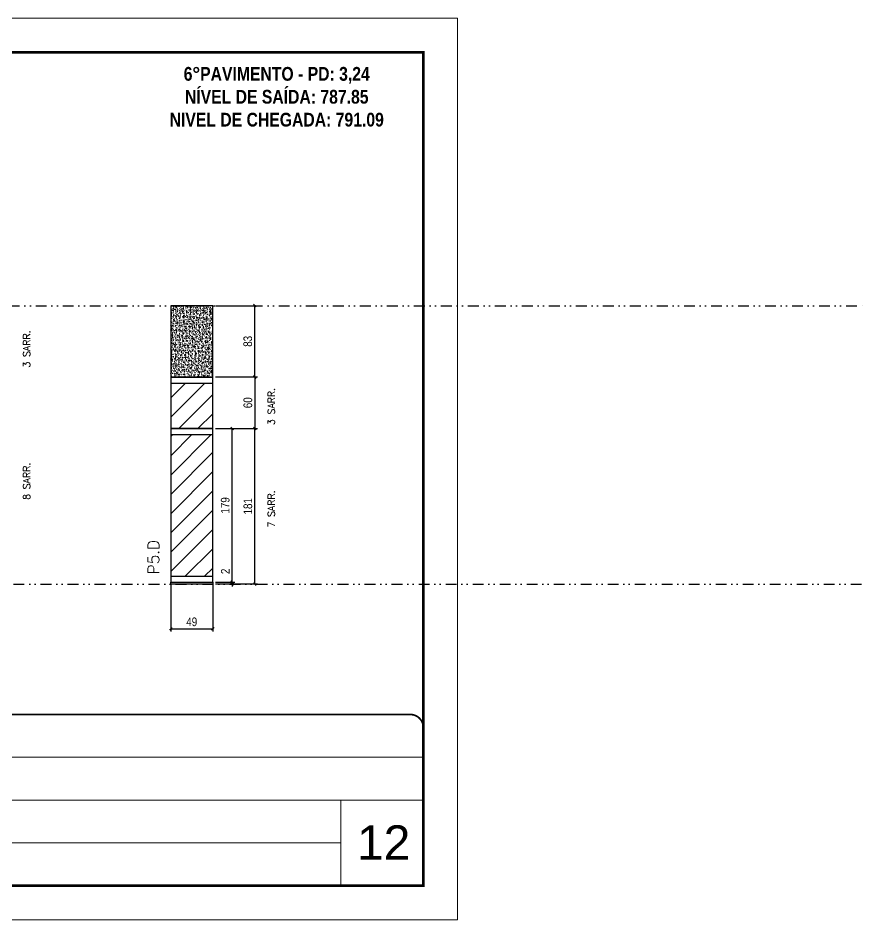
# Model space of a CAD drawing. Extents: x 13770 to 23315, y 867 to 16997.
# Drawn here: x 20128 to 21113, y 13501 to 14551 of the extents above; entities that cross this region are included whole.
import ezdxf

# ---------------------------------------------------------------- set-up
doc = ezdxf.new("R2010")
doc.units = 0
for name, pattern in [('CONTINUO', [0]), ('DASHED', [0.75, 0.5, -0.25]), ('DIVIDE2', [0.625, 0.25, -0.125, 0, -0.125, 0, -0.125])]:
    doc.linetypes.add(name, pattern=pattern)
for name, color, linetype, lineweight in [('CARIMBO', 255, 'Continuous', 9), ('Folhas', 255, 'Continuous', 9), ('Hachura', 251, 'Continuous', 9), ('SARRAFO DE PRESSAO', 251, 'DASHED', 9), ('Texto Seção', 7, 'Continuous', 15)]:
    doc.layers.add(name, color=color, linetype=linetype, lineweight=lineweight)
for name, color, linetype in [('COTA', 241, 'Continuous'), ('NOMENCLATURA', 7, 'Continuous'), ('Nível', 160, 'Continuous'), ('Painéis', 200, 'Continuous'), ('SARR_2.2x7', 40, 'Continuous')]:
    doc.layers.add(name, color=color, linetype=linetype)
doc.styles.add('ARIAL', font='arial.ttf')
doc.styles.add('COTA TECNICA', font='techl___.ttf', dxfattribs={"height": 10})
doc.styles.add('COTA TECNICA-50', font='techl___.ttf', dxfattribs={"height": 10})
doc.styles.add('REGUA-120', font='ROMANS.shx', dxfattribs={"height": 15})
doc.styles.add('ROMANC', font='techb___.ttf', dxfattribs={"height": 2.5})
doc.styles.add('ROMANS', font='romans.shx')
doc.styles.add('Tecnologia', font='')
doc.styles.get('Tecnologia').set_extended_font_data('Forgotten Futurist')
doc.dimstyles.new('COTA PAINEL-50', dxfattribs={"dimtxt": 10, "dimasz": 3, "dimexe": 3, "dimexo": 3, "dimgap": 3, "dimtad": 1, "dimdec": 1, "dimzin": 12, "dimdsep": 46, "dimtxsty": 'COTA TECNICA-50', "dimblk1": 'OBLIQUE', "dimblk2": 'OBLIQUE', "dimsah": 1, "dimcen": 0.9, "dimclrd": 4, "dimclre": 4, "dimclrt": 240, "dimadec": 1, "dimazin": 3, "dimtfac": 1, "dimtdec": 1, "dimtmove": 0, "dimatfit": 3, "dimfxl": 1, "dimtolj": 1, "dimtzin": 12, "dimarcsym": 0})
doc.dimstyles.new('PAINEL', dxfattribs={"dimtxt": 10, "dimasz": 3, "dimexe": 3, "dimexo": 3, "dimgap": 3, "dimtad": 1, "dimdec": 1, "dimzin": 12, "dimdsep": 46, "dimtxsty": 'COTA TECNICA', "dimblk1": 'OBLIQUE', "dimblk2": 'OBLIQUE', "dimsah": 1, "dimcen": 0.9, "dimclrd": 4, "dimclre": 4, "dimclrt": 240, "dimadec": 1, "dimazin": 3, "dimtfac": 1, "dimtdec": 1, "dimtmove": 0, "dimatfit": 3, "dimfxl": 1, "dimtolj": 1, "dimtzin": 12, "dimarcsym": 0})

# ---------------------------------------------------------------- blocks, each defined once
blk = doc.blocks.new('9999999999')
at = {"color": 30, "linetype": 'CONTINUO'}
for p, q in [((98564.6, 34230.2), (98564.6, 34429.4)), ((98564.6, 34379.6), (99584, 34379.6)), ((98564.6, 34329.8), (99488, 34329.8)), ((99584, 34329.8), (99488, 34329.8)), ((99488, 34329.8), (99488, 34230.2)), ((98564.6, 34280), (99488, 34280))]:
    blk.add_line(p, q, dxfattribs=at)
at = {"color": 30, "linetype": 'CONTINUO', "const_width": 2}
blk.add_lwpolyline([(99584, 34230.2), (99584, 34414.4, 0.414214), (99569, 34429.4), (98229, 34429.4, 0.414214), (98214, 34414.4), (98214, 34245.2, 0.414214), (98229, 34230.2), (99584, 34230.2)], format="xyb", dxfattribs=at)
at = {"layer": 'Folhas'}
blk.add_lwpolyline([(98139, 34190.2), (99624, 34190.2), (99624, 35240.2), (98139, 35240.2)], close=True, dxfattribs=at)
at = {"layer": 'Folhas', "color": 30, "const_width": 3}
blk.add_lwpolyline([(98214, 34230.2), (99584, 34230.2), (99584, 35200.2), (98214, 35200.2)], close=True, dxfattribs=at)
at = {"color": 7, "linetype": 'Continuous', "ltscale": 5, "style": 'ARIAL'}
for s, height, p in [('SCHWARTZ', 15.48, (98837.7, 34393.1)), ('GWT', 15.48, (98837.7, 34343.3)), ('6°PAVIMENTO', 15.483, (98837.7, 34293.5)), ('NOVA SISTEMAS CONSTRUTIVOS', 11.059, (98263.2, 34267.2)), ('PILARES', 15.48, (98837.7, 34243.7))]:
    blk.add_text(s, height=height, dxfattribs=at).set_placement(p)
at = {"layer": 'Folhas', "color": 7, "style": 'Tecnologia', "width": 1.5}
for s, p in [('CLIENTE:', (98573.7, 34397.2)), ('OBRA:', (98573.7, 34347.3)), ('PAVIMENTO:', (98573.7, 34297.5)), ('PROJETO:', (98573.7, 34247.7))]:
    blk.add_text(s, height=14, dxfattribs=at).set_placement(p)
blk = doc.blocks.new('_Oblique')
at = {"color": 0, "linetype": 'ByBlock', "lineweight": -2}
blk.add_line((-0.5, -0.5), (0.5, 0.5), dxfattribs=at)
blk = doc.blocks.new('*D186')
at = {"layer": 'COTA', "color": 4, "lineweight": -2, "transparency": 16777216}
for p, q in [((20305.4, 13891.5), (20305.4, 13837.3)), ((20354.4, 13891.5), (20354.4, 13837.3)), ((20305.4, 13840.3), (20354.4, 13840.3))]:
    blk.add_line(p, q, dxfattribs=at)
at = {"layer": 'Defpoints', "color": 0, "transparency": 16777216}
for p in [(20305.4, 13894.5), (20354.4, 13894.5), (20354.4, 13840.3)]:
    blk.add_point(p, dxfattribs=at)
at = {"layer": 'COTA', "color": 4, "lineweight": -2, "transparency": 16777216, "xscale": 3, "yscale": 3, "zscale": 3, "rotation": 180}
blk.add_blockref('_Oblique', (20305.4, 13840.3), dxfattribs=at)
at = {"layer": 'COTA', "color": 4, "lineweight": -2, "transparency": 16777216, "xscale": 3, "yscale": 3, "zscale": 3}
blk.add_blockref('_Oblique', (20354.4, 13840.3), dxfattribs=at)
at = {"layer": 'COTA', "color": 240, "transparency": 16777216, "insert": (20329.9, 13848.4), "char_height": 10, "attachment_point": 5, "style": 'COTA TECNICA'}
blk.add_mtext('\\A1;49', dxfattribs=at)
blk = doc.blocks.new('*D187')
at = {"layer": 'COTA', "color": 4, "lineweight": -2, "transparency": 16777216}
for p, q in [((20357.4, 14073.5), (20406.4, 14073.5)), ((20403.4, 13892.5), (20403.4, 14073.5)), ((20357.4, 13892.5), (20406.4, 13892.5))]:
    blk.add_line(p, q, dxfattribs=at)
at = {"layer": 'Defpoints', "color": 0, "transparency": 16777216}
for p in [(20354.4, 14073.5), (20403.4, 14073.5), (20354.4, 13892.5)]:
    blk.add_point(p, dxfattribs=at)
at = {"layer": 'COTA', "color": 4, "lineweight": -2, "transparency": 16777216, "xscale": 3, "yscale": 3, "zscale": 3}
for p, rotation in [((20403.4, 14073.5), 90), ((20403.4, 13892.5), 270)]:
    blk.add_blockref('_Oblique', p, dxfattribs=dict(at, rotation=rotation))
at = {"layer": 'COTA', "color": 240, "transparency": 16777216, "insert": (20395.3, 13983), "char_height": 10, "attachment_point": 5, "rotation": 90, "style": 'COTA TECNICA-50'}
blk.add_mtext('\\A1;181', dxfattribs=at)
blk = doc.blocks.new('*D188')
at = {"layer": 'COTA', "color": 4, "lineweight": -2, "transparency": 16777216}
for p, q in [((20377, 13894.5), (20377, 13913.3)), ((20357.4, 13894.5), (20380, 13894.5)), ((20357.4, 13892.5), (20380, 13892.5)), ((20377, 13892.5), (20377, 13894.5)), ((20377, 13892.5), (20377, 13889.5))]:
    blk.add_line(p, q, dxfattribs=at)
at = {"layer": 'Defpoints', "color": 0, "transparency": 16777216}
for p in [(20354.4, 13894.5), (20354.4, 13892.5), (20377, 13892.5)]:
    blk.add_point(p, dxfattribs=at)
at = {"layer": 'COTA', "color": 4, "lineweight": -2, "transparency": 16777216, "xscale": 3, "yscale": 3, "zscale": 3}
for p, rotation in [((20377, 13894.5), 270), ((20377, 13892.5), 90)]:
    blk.add_blockref('_Oblique', p, dxfattribs=dict(at, rotation=rotation))
at = {"layer": 'COTA', "color": 240, "transparency": 16777216, "insert": (20369, 13907.2), "char_height": 10, "attachment_point": 5, "rotation": 90, "style": 'COTA TECNICA-50'}
blk.add_mtext('\\A1;2', dxfattribs=at)
blk = doc.blocks.new('*D189')
at = {"layer": 'COTA', "color": 4, "lineweight": -2, "transparency": 16777216}
for p, q in [((20357.4, 14216.5), (20406.4, 14216.5)), ((20403.4, 14133.5), (20403.4, 14216.5)), ((20357.4, 14133.5), (20406.4, 14133.5))]:
    blk.add_line(p, q, dxfattribs=at)
at = {"layer": 'Defpoints', "color": 0, "transparency": 16777216}
for p in [(20354.4, 14216.5), (20403.4, 14216.5), (20354.4, 14133.5)]:
    blk.add_point(p, dxfattribs=at)
at = {"layer": 'COTA', "color": 4, "lineweight": -2, "transparency": 16777216, "xscale": 3, "yscale": 3, "zscale": 3}
for p, rotation in [((20403.4, 14216.5), 90), ((20403.4, 14133.5), 270)]:
    blk.add_blockref('_Oblique', p, dxfattribs=dict(at, rotation=rotation))
at = {"layer": 'COTA', "color": 240, "transparency": 16777216, "insert": (20395.2, 14175), "char_height": 10, "attachment_point": 5, "rotation": 90, "style": 'COTA TECNICA'}
blk.add_mtext('\\A1;83', dxfattribs=at)
blk = doc.blocks.new('*D198')
at = {"layer": 'COTA', "color": 4, "lineweight": -2, "transparency": 16777216}
for p, q in [((20357.4, 14073.5), (20380, 14073.5)), ((20377, 13894.5), (20377, 14073.5)), ((20357.4, 13894.5), (20380, 13894.5))]:
    blk.add_line(p, q, dxfattribs=at)
at = {"layer": 'Defpoints', "color": 0, "transparency": 16777216}
for p in [(20354.4, 14073.5), (20377, 14073.5), (20354.4, 13894.5)]:
    blk.add_point(p, dxfattribs=at)
at = {"layer": 'COTA', "color": 4, "lineweight": -2, "transparency": 16777216, "xscale": 3, "yscale": 3, "zscale": 3}
for p, rotation in [((20377, 14073.5), 90), ((20377, 13894.5), 270)]:
    blk.add_blockref('_Oblique', p, dxfattribs=dict(at, rotation=rotation))
at = {"layer": 'COTA', "color": 240, "transparency": 16777216, "insert": (20368.9, 13984), "char_height": 10, "attachment_point": 5, "rotation": 90, "style": 'COTA TECNICA'}
blk.add_mtext('\\A1;179', dxfattribs=at)
blk = doc.blocks.new('*D840')
at = {"layer": 'COTA', "color": 4, "lineweight": -2, "transparency": 16777216}
for p, q in [((20357.4, 14133.5), (20406.4, 14133.5)), ((20403.4, 14133.5), (20403.4, 14073.5)), ((20357.4, 14073.5), (20406.4, 14073.5))]:
    blk.add_line(p, q, dxfattribs=at)
at = {"layer": 'Defpoints', "color": 0, "transparency": 16777216}
for p in [(20354.4, 14133.5), (20354.4, 14073.5), (20403.4, 14073.5)]:
    blk.add_point(p, dxfattribs=at)
at = {"layer": 'COTA', "color": 4, "lineweight": -2, "transparency": 16777216, "xscale": 3, "yscale": 3, "zscale": 3}
for p, rotation in [((20403.4, 14133.5), 90), ((20403.4, 14073.5), 270)]:
    blk.add_blockref('_Oblique', p, dxfattribs=dict(at, rotation=rotation))
at = {"layer": 'COTA', "color": 240, "transparency": 16777216, "insert": (20395.3, 14103.5), "char_height": 10, "attachment_point": 5, "rotation": 90, "style": 'COTA TECNICA'}
blk.add_mtext('\\A1;60', dxfattribs=at)

msp = doc.modelspace()

# ---------------------------------------------------------------- hatches: boundary and pattern name
at = {"layer": 'COTA'}
h = msp.add_hatch(dxfattribs=at)
h.set_pattern_fill('AR-CONC', color=256, scale=0.03)
h.set_pattern_definition([(50, (852.33, -1179.575), (5.4655401, -0.4781726), [0.5715, -6.2865]), (355, (852.33, -1179.575), (-1.0573026, 5.7317054), [0.4572, -5.0292175]), (100.451445, (852.785, -1179.615), (4.4082374, 5.2535326), [0.4857003, -5.3427073]), (46.1842, (852.33, -1178.051), (8.1323712, -1.2612698), [0.85725, -9.42975]), (96.635558, (853.0075, -1178.156), (7.122124, 7.4227837), [0.7285507, -8.0140682]), (351.18415, (852.33, -1178.051), (7.122124, 7.4227837), [0.685799, -7.543792]), (21, (853.092, -1178.432), (4.5484317, -3.06795595), [0.5715, -6.2865]), (326, (853.092, -1178.432), (1.8540609, 5.525639), [0.4572, -5.0292]), (71.451445, (853.471, -1178.688), (6.4024926, 2.4576831), [0.4857003, -5.3426981]), (37.5, (852.3298, -1179.5751), (0.0926581, 2.53665117), [0, -4.96824, 0, -5.1054, 0, -5.04825]), (7.5, (852.3298, -1179.575), (2.00458988, 3.00541724), [0, -2.91084, 0, -4.85394, 0, -1.92405]), (327.5, (850.6305, -1179.5751), (4.06771786, -0.17186232), [0, -1.905, 0, -5.9436, 0, -7.8867]), (317.5, (849.8685, -1179.575), (4.44387544, 0.76279473), [0, -2.4765, 0, -3.94716, 0, -5.6007])])
h.paths.add_polyline_path([(20354.43, 14133.45), (20354.43, 14216.45), (20305.43, 14216.45), (20305.43, 14133.45)])
at = {"layer": 'Hachura', "linetype": 'ByBlock'}
h = msp.add_hatch(dxfattribs=at)
h.set_pattern_fill('ANSI31', color=256, scale=5)
h.paths.add_polyline_path([(19737.36, 14103.45), (19799.36, 14103.45), (19799.36, 14163.45), (19737.36, 14163.45)])
h.paths.add_polyline_path([(20058.74, 14138.45), (20058.74, 14185.45), (20009.74, 14185.45), (20009.74, 14138.45)])
h.paths.add_polyline_path([(20354.43, 14126.45), (20305.43, 14126.45), (20305.43, 14073.45), (20354.43, 14073.45)])
h = msp.add_hatch(dxfattribs=at)
h.set_pattern_fill('ANSI31', color=256, scale=5)
h.paths.add_polyline_path([(20354.43, 14066.45), (20305.43, 14066.45), (20305.43, 13901.45), (20354.43, 13901.45)])

# ---------------------------------------------------------------- linework, layer by layer
at = {"layer": 'COTA'}
msp.add_lwpolyline([(20305.43, 14133.45), (20354.43, 14133.45), (20354.43, 14216.45), (20305.43, 14216.45)], close=True, dxfattribs=at)
at = {"layer": 'Nível', "color": 4, "linetype": 'DIVIDE2', "ltscale": 50}
for p, q in [((17569.5, 14216.45), (21112.79, 14216.45)), ((13769.54, 13892.45), (21112.79, 13892.45))]:
    msp.add_line(p, q, dxfattribs=at)
at = {"layer": 'Painéis'}
for points in [[(20305.43, 14073.45), (20354.43, 14073.45), (20354.43, 14133.45), (20305.43, 14133.45)], [(20305.43, 13894.45), (20354.43, 13894.45), (20354.43, 14073.45), (20305.43, 14073.45)], [(20305.43, 13894.45), (20354.43, 13894.45), (20354.43, 13892.45), (20305.43, 13892.45)]]:
    msp.add_lwpolyline(points, close=True, dxfattribs=at)
at = {"layer": 'SARR_2.2x7', "linetype": 'ByBlock'}
for p, q in [((20305.43, 14126.45), (20354.43, 14126.45)), ((20305.43, 14066.45), (20354.43, 14066.45)), ((20305.43, 13901.45), (20354.43, 13901.45))]:
    msp.add_line(p, q, dxfattribs=at)

# ---------------------------------------------------------------- block references
at = {"layer": 'SARRAFO DE PRESSAO', "color": 6, "linetype": 'ByBlock'}
msp.add_blockref('9999999999', (-78984.48, -20688.84), dxfattribs=at)

# ---------------------------------------------------------------- texts
at = {"layer": 'CARIMBO', "style": 'ARIAL'}
msp.add_text('12', height=40, dxfattribs=at).set_placement((20522.36, 13571.51))
at = {"layer": 'NOMENCLATURA', "color": 2, "insert": (20428.88, 14494.4), "char_height": 16, "attachment_point": 2, "style": 'ROMANC'}
msp.add_mtext_dynamic_manual_height_columns('6°PAVIMENTO - PD: 3,24\\PNÍVEL DE SAÍDA: 787.85\\PNIVEL DE CHEGADA: 791.09', width=376.0554, gutter_width=1, heights=[0], dxfattribs=at)
at = {"layer": 'Texto Seção', "linetype": 'Continuous', "style": 'ROMANS'}
for s, p in [('3 SARR.', (20141.69, 14144.47)), ('3 SARR.', (20426.58, 14077.47)), ('8 SARR.', (20141.69, 13990.47)), ('7 SARR.', (20426.58, 13958.23))]:
    msp.add_text(s, height=8, rotation=90, dxfattribs=at).set_placement(p)
at = {"layer": 'Texto Seção', "insert": (20291.96, 13903.7), "char_height": 13, "width": 285.3299, "attachment_point": 7, "rotation": 90, "style": 'REGUA-120'}
msp.add_mtext('P5.D', dxfattribs=at)

# ---------------------------------------------------------------- dimensions: what is measured, and where the dimension line sits
at = {"layer": 'COTA'}
for base, p1, p2, dimstyle, picture, middle in [((20403.42, 14216.45), (20354.43, 14133.45), (20354.43, 14216.45), 'PAINEL', '*D189', (20395.17, 14174.95)), ((20403.42, 14073.45), (20354.43, 14133.45), (20354.43, 14073.45), 'PAINEL', '*D840', (20395.31, 14103.45)), ((20403.42, 14073.45), (20354.43, 13892.45), (20354.43, 14073.45), 'COTA PAINEL-50', '*D187', (20395.32, 13982.95)), ((20376.96, 14073.45), (20354.43, 13894.45), (20354.43, 14073.45), 'PAINEL', '*D198', (20368.86, 13983.95))]:
    dim = msp.add_linear_dim(base=base, p1=p1, p2=p2, angle=90, dimstyle=dimstyle, dxfattribs=at)
    dim.commit()
    dim.dimension.update_dxf_attribs({"geometry": picture, "text_midpoint": middle})
dim = msp.add_linear_dim(base=(20376.96, 13892.45), p1=(20354.43, 13894.45), p2=(20354.43, 13892.45), angle=90, dimstyle='COTA PAINEL-50', dxfattribs=at)
dim.commit()
dim.dimension.update_dxf_attribs({"geometry": '*D188', "text_midpoint": (20376.96, 13907.2), "dimtype": 160})
dim = msp.add_linear_dim(base=(20354.43, 13840.28), p1=(20305.43, 13894.45), p2=(20354.43, 13894.45), dimstyle='PAINEL', override={"dimarcsym": 2}, dxfattribs=at)
dim.commit()
dim.dimension.update_dxf_attribs({"geometry": '*D186', "text_midpoint": (20329.93, 13848.38)})

doc.saveas('drawing.dxf')
